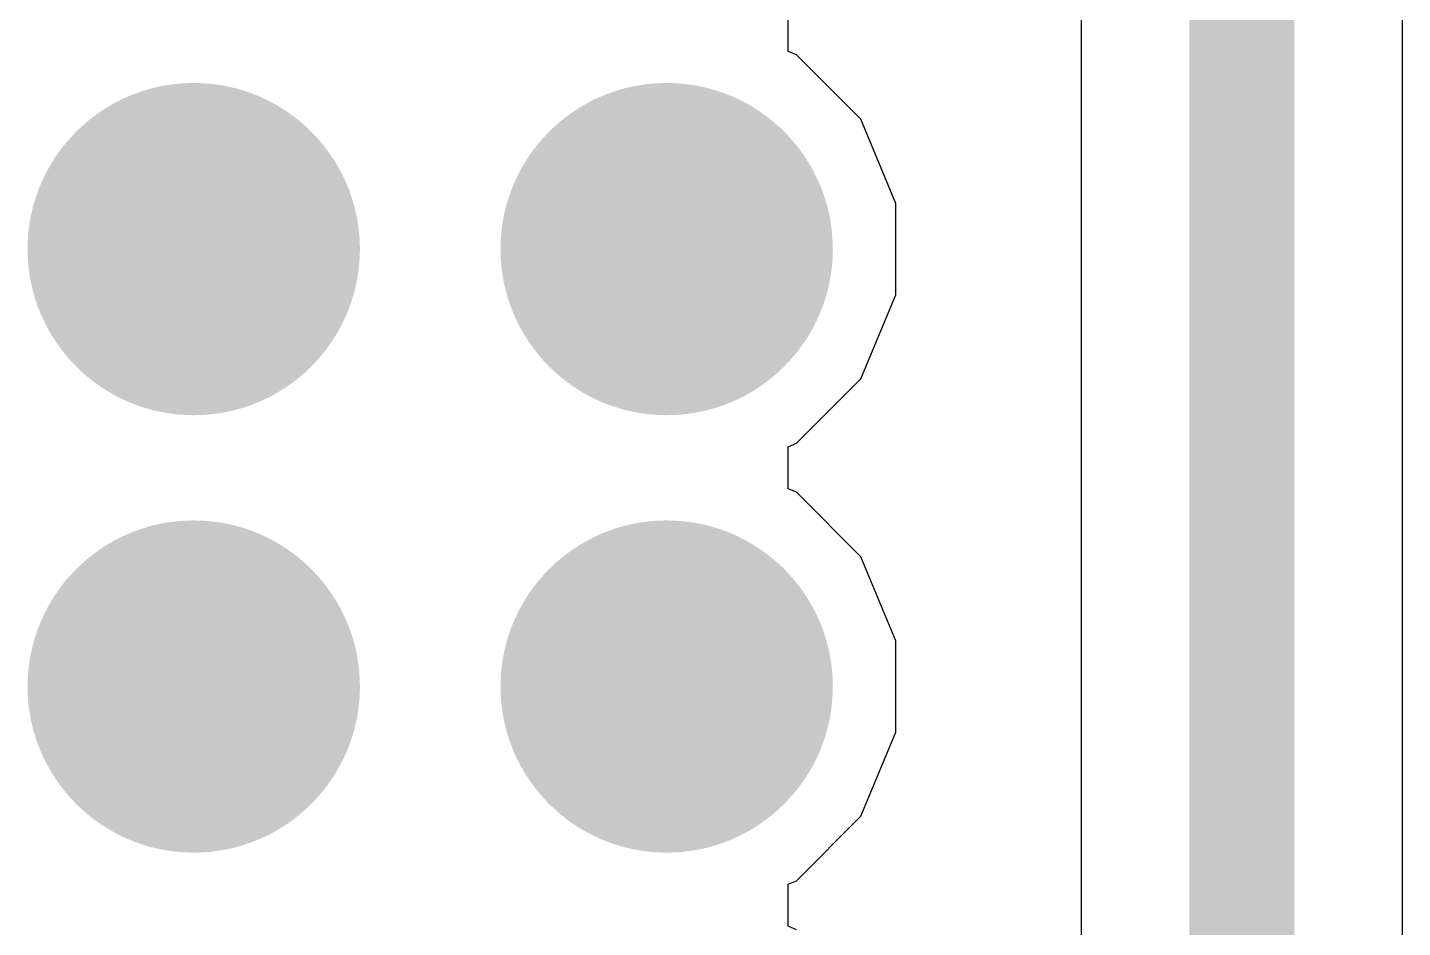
# Model space of a CAD drawing. Header units: inches. Extents: x -4 to 5258, y -4 to 5281.
# Drawn here: x 100.557 to 103.88, y 53.36 to 55.536 of the extents above; entities that cross this region are included whole.
import ezdxf

# ---------------------------------------------------------------- set-up
doc = ezdxf.new("R2010")
doc.units = ezdxf.units.IN
for name, color, linetype in [('Bottom Layer', 5, 'Continuous'), ('Bottom Solder', 6, 'Continuous'), ('Drill Drawing', 1, 'Continuous'), ('Layer 1', 16, 'Continuous'), ('Layer 2', 76, 'Continuous'), ('Top Layer', 1, 'Continuous'), ('Top Solder', 216, 'Continuous'), ('Via Holes', 16, 'Continuous')]:
    doc.layers.add(name, color=color, linetype=linetype)

msp = doc.modelspace()

# ---------------------------------------------------------------- hatches: boundary and pattern name
at = {"layer": 'Bottom Layer'}
h = msp.add_hatch(color=5, dxfattribs=at)
edge = h.paths.add_edge_path()
edge.add_arc((100.9589, 55.0004), 0.3, 0, 360)
h = msp.add_hatch(color=5, dxfattribs=at)
edge = h.paths.add_edge_path()
edge.add_arc((102.1019, 55.0004), 0.3, 0, 360)
h = msp.add_hatch(color=5, dxfattribs=at)
edge = h.paths.add_edge_path()
edge.add_arc((100.9589, 53.9428), 0.3, 0, 360)
h = msp.add_hatch(color=5, dxfattribs=at)
edge = h.paths.add_edge_path()
edge.add_arc((102.1019, 53.9428), 0.3, 0, 360)
at = {"layer": 'Bottom Solder'}
h = msp.add_hatch(color=6, dxfattribs=at)
edge = h.paths.add_edge_path()
edge.add_arc((100.9589, 55.0004), 0.4016, 0, 360)
h = msp.add_hatch(color=6, dxfattribs=at)
edge = h.paths.add_edge_path()
edge.add_arc((102.1019, 55.0004), 0.4016, 0, 360)
h = msp.add_hatch(color=6, dxfattribs=at)
edge = h.paths.add_edge_path()
edge.add_arc((100.9589, 53.9428), 0.4016, 0, 360)
h = msp.add_hatch(color=6, dxfattribs=at)
edge = h.paths.add_edge_path()
edge.add_arc((102.1019, 53.9428), 0.4016, 0, 360)
at = {"layer": 'Layer 1'}
h = msp.add_hatch(color=16, dxfattribs=at)
edge = h.paths.add_edge_path()
edge.add_arc((100.9589, 55.0004), 0.3, 0, 360)
h = msp.add_hatch(color=16, dxfattribs=at)
edge = h.paths.add_edge_path()
edge.add_arc((102.1019, 55.0004), 0.3, 0, 360)
h = msp.add_hatch(color=16, dxfattribs=at)
edge = h.paths.add_edge_path()
edge.add_arc((100.9589, 53.9428), 0.3, 0, 360)
h = msp.add_hatch(color=16, dxfattribs=at)
edge = h.paths.add_edge_path()
edge.add_arc((102.1019, 53.9428), 0.3, 0, 360)
at = {"layer": 'Layer 2'}
h = msp.add_hatch(color=76, dxfattribs=at)
edge = h.paths.add_edge_path()
edge.add_arc((100.9589, 55.0004), 0.3, 0, 360)
h = msp.add_hatch(color=76, dxfattribs=at)
edge = h.paths.add_edge_path()
edge.add_arc((102.1019, 55.0004), 0.3, 0, 360)
h = msp.add_hatch(color=76, dxfattribs=at)
edge = h.paths.add_edge_path()
edge.add_arc((100.9589, 53.9428), 0.3, 0, 360)
h = msp.add_hatch(color=76, dxfattribs=at)
edge = h.paths.add_edge_path()
edge.add_arc((102.1019, 53.9428), 0.3, 0, 360)
at = {"layer": 'Top Layer'}
h = msp.add_hatch(color=1, dxfattribs=at)
edge = h.paths.add_edge_path()
edge.add_arc((100.9589, 55.0004), 0.3, 0, 360)
h = msp.add_hatch(color=1, dxfattribs=at)
edge = h.paths.add_edge_path()
edge.add_arc((102.1019, 55.0004), 0.3, 0, 360)
h = msp.add_hatch(color=1, dxfattribs=at)
edge = h.paths.add_edge_path()
edge.add_arc((100.9589, 53.9428), 0.3, 0, 360)
h = msp.add_hatch(color=1, dxfattribs=at)
edge = h.paths.add_edge_path()
edge.add_arc((102.1019, 53.9428), 0.3, 0, 360)
at = {"layer": 'Top Solder'}
h = msp.add_hatch(color=216, dxfattribs=at)
edge = h.paths.add_edge_path()
edge.add_arc((100.9589, 55.0004), 0.4016, 0, 360)
h = msp.add_hatch(color=216, dxfattribs=at)
edge = h.paths.add_edge_path()
edge.add_arc((102.1019, 55.0004), 0.4016, 0, 360)
h = msp.add_hatch(color=216, dxfattribs=at)
edge = h.paths.add_edge_path()
edge.add_arc((100.9589, 53.9428), 0.4016, 0, 360)
h = msp.add_hatch(color=216, dxfattribs=at)
edge = h.paths.add_edge_path()
edge.add_arc((102.1019, 53.9428), 0.4016, 0, 360)
at = {"layer": 'Via Holes'}
h = msp.add_hatch(color=7, dxfattribs=at)
edge = h.paths.add_edge_path()
edge.add_arc((100.9589, 55.0004), 0.15, 0, 360)
h = msp.add_hatch(color=7, dxfattribs=at)
edge = h.paths.add_edge_path()
edge.add_arc((102.1019, 55.0004), 0.15, 0, 360)
h = msp.add_hatch(color=7, dxfattribs=at)
edge = h.paths.add_edge_path()
edge.add_arc((100.9589, 53.9428), 0.15, 0, 360)
h = msp.add_hatch(color=7, dxfattribs=at)
edge = h.paths.add_edge_path()
edge.add_arc((102.1019, 53.9428), 0.15, 0, 360)

# ---------------------------------------------------------------- linework, layer by layer
at = {"layer": 'Drill Drawing'}
for points in [[(100.8319, 55.1274, 0.0508, 0.0508, 0), (100.8319, 55.2544, 0.0508, 0.0508, 0)], [(100.8319, 55.2544, 0.0508, 0.0508, 0), (101.0859, 55.2544, 0.0508, 0.0508, 0)], [(101.0859, 55.1274, 0.0508, 0.0508, 0), (101.0859, 55.2544, 0.0508, 0.0508, 0)], [(101.9749, 55.1274, 0.0508, 0.0508, 0), (101.9749, 55.2544, 0.0508, 0.0508, 0)], [(101.9749, 55.2544, 0.0508, 0.0508, 0), (102.2289, 55.2544, 0.0508, 0.0508, 0)], [(102.2289, 55.1274, 0.0508, 0.0508, 0), (102.2289, 55.2544, 0.0508, 0.0508, 0)], [(100.8827, 55.0766, 0.0508, 0.0508, 0), (100.8827, 55.1528, 0.0508, 0.0508, 0)], [(100.8827, 55.1528, 0.0508, 0.0508, 0), (101.0351, 55.1528, 0.0508, 0.0508, 0)], [(101.0351, 55.0766, 0.0508, 0.0508, 0), (101.0351, 55.1528, 0.0508, 0.0508, 0)], [(102.0257, 55.0766, 0.0508, 0.0508, 0), (102.0257, 55.1528, 0.0508, 0.0508, 0)], [(102.0257, 55.1528, 0.0508, 0.0508, 0), (102.1781, 55.1528, 0.0508, 0.0508, 0)], [(102.1781, 55.0766, 0.0508, 0.0508, 0), (102.1781, 55.1528, 0.0508, 0.0508, 0)], [(100.7049, 54.8734, 0.0508, 0.0508, 0), (100.7049, 55.1274, 0.0508, 0.0508, 0)], [(100.7049, 55.1274, 0.0508, 0.0508, 0), (100.8319, 55.1274, 0.0508, 0.0508, 0)], [(101.0859, 55.1274, 0.0508, 0.0508, 0), (101.2129, 55.1274, 0.0508, 0.0508, 0)], [(101.2129, 54.8734, 0.0508, 0.0508, 0), (101.2129, 55.1274, 0.0508, 0.0508, 0)], [(101.8479, 54.8734, 0.0508, 0.0508, 0), (101.8479, 55.1274, 0.0508, 0.0508, 0)], [(101.8479, 55.1274, 0.0508, 0.0508, 0), (101.9749, 55.1274, 0.0508, 0.0508, 0)], [(102.2289, 55.1274, 0.0508, 0.0508, 0), (102.3559, 55.1274, 0.0508, 0.0508, 0)], [(102.3559, 54.8734, 0.0508, 0.0508, 0), (102.3559, 55.1274, 0.0508, 0.0508, 0)], [(100.8065, 54.9242, 0.0508, 0.0508, 0), (100.8065, 55.0766, 0.0508, 0.0508, 0)], [(100.8065, 55.0766, 0.0508, 0.0508, 0), (100.8827, 55.0766, 0.0508, 0.0508, 0)], [(101.0351, 55.0766, 0.0508, 0.0508, 0), (101.1113, 55.0766, 0.0508, 0.0508, 0)], [(101.1113, 54.9242, 0.0508, 0.0508, 0), (101.1113, 55.0766, 0.0508, 0.0508, 0)], [(101.9495, 54.9242, 0.0508, 0.0508, 0), (101.9495, 55.0766, 0.0508, 0.0508, 0)], [(101.9495, 55.0766, 0.0508, 0.0508, 0), (102.0257, 55.0766, 0.0508, 0.0508, 0)], [(102.1781, 55.0766, 0.0508, 0.0508, 0), (102.2543, 55.0766, 0.0508, 0.0508, 0)], [(102.2543, 54.9242, 0.0508, 0.0508, 0), (102.2543, 55.0766, 0.0508, 0.0508, 0)], [(100.8065, 54.9242, 0.0508, 0.0508, 0), (100.8827, 54.9242, 0.0508, 0.0508, 0)], [(100.8827, 54.848, 0.0508, 0.0508, 0), (100.8827, 54.9242, 0.0508, 0.0508, 0)], [(101.0351, 54.9242, 0.0508, 0.0508, 0), (101.1113, 54.9242, 0.0508, 0.0508, 0)], [(101.0351, 54.848, 0.0508, 0.0508, 0), (101.0351, 54.9242, 0.0508, 0.0508, 0)], [(101.9495, 54.9242, 0.0508, 0.0508, 0), (102.0257, 54.9242, 0.0508, 0.0508, 0)], [(102.0257, 54.848, 0.0508, 0.0508, 0), (102.0257, 54.9242, 0.0508, 0.0508, 0)], [(102.1781, 54.9242, 0.0508, 0.0508, 0), (102.2543, 54.9242, 0.0508, 0.0508, 0)], [(102.1781, 54.848, 0.0508, 0.0508, 0), (102.1781, 54.9242, 0.0508, 0.0508, 0)], [(100.7049, 54.8734, 0.0508, 0.0508, 0), (100.8319, 54.8734, 0.0508, 0.0508, 0)], [(100.8319, 54.7464, 0.0508, 0.0508, 0), (100.8319, 54.8734, 0.0508, 0.0508, 0)], [(101.0859, 54.8734, 0.0508, 0.0508, 0), (101.2129, 54.8734, 0.0508, 0.0508, 0)], [(101.0859, 54.7464, 0.0508, 0.0508, 0), (101.0859, 54.8734, 0.0508, 0.0508, 0)], [(101.8479, 54.8734, 0.0508, 0.0508, 0), (101.9749, 54.8734, 0.0508, 0.0508, 0)], [(101.9749, 54.7464, 0.0508, 0.0508, 0), (101.9749, 54.8734, 0.0508, 0.0508, 0)], [(102.2289, 54.8734, 0.0508, 0.0508, 0), (102.3559, 54.8734, 0.0508, 0.0508, 0)], [(102.2289, 54.7464, 0.0508, 0.0508, 0), (102.2289, 54.8734, 0.0508, 0.0508, 0)], [(100.8827, 54.848, 0.0508, 0.0508, 0), (101.0351, 54.848, 0.0508, 0.0508, 0)], [(102.0257, 54.848, 0.0508, 0.0508, 0), (102.1781, 54.848, 0.0508, 0.0508, 0)], [(100.8319, 54.7464, 0.0508, 0.0508, 0), (101.0859, 54.7464, 0.0508, 0.0508, 0)], [(101.9749, 54.7464, 0.0508, 0.0508, 0), (102.2289, 54.7464, 0.0508, 0.0508, 0)], [(100.8319, 54.0698, 0.0508, 0.0508, 0), (100.8319, 54.1968, 0.0508, 0.0508, 0)], [(100.8319, 54.1968, 0.0508, 0.0508, 0), (101.0859, 54.1968, 0.0508, 0.0508, 0)], [(101.0859, 54.0698, 0.0508, 0.0508, 0), (101.0859, 54.1968, 0.0508, 0.0508, 0)], [(101.9749, 54.0698, 0.0508, 0.0508, 0), (101.9749, 54.1968, 0.0508, 0.0508, 0)], [(101.9749, 54.1968, 0.0508, 0.0508, 0), (102.2289, 54.1968, 0.0508, 0.0508, 0)], [(102.2289, 54.0698, 0.0508, 0.0508, 0), (102.2289, 54.1968, 0.0508, 0.0508, 0)], [(100.8827, 54.019, 0.0508, 0.0508, 0), (100.8827, 54.0952, 0.0508, 0.0508, 0)], [(100.8827, 54.0952, 0.0508, 0.0508, 0), (101.0351, 54.0952, 0.0508, 0.0508, 0)], [(101.0351, 54.019, 0.0508, 0.0508, 0), (101.0351, 54.0952, 0.0508, 0.0508, 0)], [(102.0257, 54.019, 0.0508, 0.0508, 0), (102.0257, 54.0952, 0.0508, 0.0508, 0)], [(102.0257, 54.0952, 0.0508, 0.0508, 0), (102.1781, 54.0952, 0.0508, 0.0508, 0)], [(102.1781, 54.019, 0.0508, 0.0508, 0), (102.1781, 54.0952, 0.0508, 0.0508, 0)], [(100.7049, 53.8158, 0.0508, 0.0508, 0), (100.7049, 54.0698, 0.0508, 0.0508, 0)], [(100.7049, 54.0698, 0.0508, 0.0508, 0), (100.8319, 54.0698, 0.0508, 0.0508, 0)], [(101.0859, 54.0698, 0.0508, 0.0508, 0), (101.2129, 54.0698, 0.0508, 0.0508, 0)], [(101.2129, 53.8158, 0.0508, 0.0508, 0), (101.2129, 54.0698, 0.0508, 0.0508, 0)], [(101.8479, 53.8158, 0.0508, 0.0508, 0), (101.8479, 54.0698, 0.0508, 0.0508, 0)], [(101.8479, 54.0698, 0.0508, 0.0508, 0), (101.9749, 54.0698, 0.0508, 0.0508, 0)], [(102.2289, 54.0698, 0.0508, 0.0508, 0), (102.3559, 54.0698, 0.0508, 0.0508, 0)], [(102.3559, 53.8158, 0.0508, 0.0508, 0), (102.3559, 54.0698, 0.0508, 0.0508, 0)], [(100.8065, 53.8666, 0.0508, 0.0508, 0), (100.8065, 54.019, 0.0508, 0.0508, 0)], [(100.8065, 54.019, 0.0508, 0.0508, 0), (100.8827, 54.019, 0.0508, 0.0508, 0)], [(101.0351, 54.019, 0.0508, 0.0508, 0), (101.1113, 54.019, 0.0508, 0.0508, 0)], [(101.1113, 53.8666, 0.0508, 0.0508, 0), (101.1113, 54.019, 0.0508, 0.0508, 0)], [(101.9495, 53.8666, 0.0508, 0.0508, 0), (101.9495, 54.019, 0.0508, 0.0508, 0)], [(101.9495, 54.019, 0.0508, 0.0508, 0), (102.0257, 54.019, 0.0508, 0.0508, 0)], [(102.1781, 54.019, 0.0508, 0.0508, 0), (102.2543, 54.019, 0.0508, 0.0508, 0)], [(102.2543, 53.8666, 0.0508, 0.0508, 0), (102.2543, 54.019, 0.0508, 0.0508, 0)], [(100.8065, 53.8666, 0.0508, 0.0508, 0), (100.8827, 53.8666, 0.0508, 0.0508, 0)], [(100.8827, 53.7904, 0.0508, 0.0508, 0), (100.8827, 53.8666, 0.0508, 0.0508, 0)], [(101.0351, 53.8666, 0.0508, 0.0508, 0), (101.1113, 53.8666, 0.0508, 0.0508, 0)], [(101.0351, 53.7904, 0.0508, 0.0508, 0), (101.0351, 53.8666, 0.0508, 0.0508, 0)], [(101.9495, 53.8666, 0.0508, 0.0508, 0), (102.0257, 53.8666, 0.0508, 0.0508, 0)], [(102.0257, 53.7904, 0.0508, 0.0508, 0), (102.0257, 53.8666, 0.0508, 0.0508, 0)], [(102.1781, 53.8666, 0.0508, 0.0508, 0), (102.2543, 53.8666, 0.0508, 0.0508, 0)], [(102.1781, 53.7904, 0.0508, 0.0508, 0), (102.1781, 53.8666, 0.0508, 0.0508, 0)], [(100.7049, 53.8158, 0.0508, 0.0508, 0), (100.8319, 53.8158, 0.0508, 0.0508, 0)], [(100.8319, 53.6888, 0.0508, 0.0508, 0), (100.8319, 53.8158, 0.0508, 0.0508, 0)], [(101.0859, 53.8158, 0.0508, 0.0508, 0), (101.2129, 53.8158, 0.0508, 0.0508, 0)], [(101.0859, 53.6888, 0.0508, 0.0508, 0), (101.0859, 53.8158, 0.0508, 0.0508, 0)], [(101.8479, 53.8158, 0.0508, 0.0508, 0), (101.9749, 53.8158, 0.0508, 0.0508, 0)], [(101.9749, 53.6888, 0.0508, 0.0508, 0), (101.9749, 53.8158, 0.0508, 0.0508, 0)], [(102.2289, 53.8158, 0.0508, 0.0508, 0), (102.3559, 53.8158, 0.0508, 0.0508, 0)], [(102.2289, 53.6888, 0.0508, 0.0508, 0), (102.2289, 53.8158, 0.0508, 0.0508, 0)], [(100.8827, 53.7904, 0.0508, 0.0508, 0), (101.0351, 53.7904, 0.0508, 0.0508, 0)], [(102.0257, 53.7904, 0.0508, 0.0508, 0), (102.1781, 53.7904, 0.0508, 0.0508, 0)], [(100.8319, 53.6888, 0.0508, 0.0508, 0), (101.0859, 53.6888, 0.0508, 0.0508, 0)], [(101.9749, 53.6888, 0.0508, 0.0508, 0), (102.2289, 53.6888, 0.0508, 0.0508, 0)]]:
    msp.add_lwpolyline(points, format="xyseb", dxfattribs=at)
for points in [[(100.8192, 55.2544, 0.0254, 0.0254, 1), (100.8446, 55.2544, 0.0254, 0.0254, 1)], [(100.8192, 55.2544, 0.0254, 0.0254, 1), (100.8446, 55.2544, 0.0254, 0.0254, 1)], [(101.0732, 55.2544, 0.0254, 0.0254, 1), (101.0986, 55.2544, 0.0254, 0.0254, 1)], [(101.0732, 55.2544, 0.0254, 0.0254, 1), (101.0986, 55.2544, 0.0254, 0.0254, 1)], [(101.9622, 55.2544, 0.0254, 0.0254, 1), (101.9876, 55.2544, 0.0254, 0.0254, 1)], [(101.9622, 55.2544, 0.0254, 0.0254, 1), (101.9876, 55.2544, 0.0254, 0.0254, 1)], [(102.2162, 55.2544, 0.0254, 0.0254, 1), (102.2416, 55.2544, 0.0254, 0.0254, 1)], [(102.2162, 55.2544, 0.0254, 0.0254, 1), (102.2416, 55.2544, 0.0254, 0.0254, 1)], [(100.87, 55.1528, 0.0254, 0.0254, 1), (100.8954, 55.1528, 0.0254, 0.0254, 1)], [(100.87, 55.1528, 0.0254, 0.0254, 1), (100.8954, 55.1528, 0.0254, 0.0254, 1)], [(101.0224, 55.1528, 0.0254, 0.0254, 1), (101.0478, 55.1528, 0.0254, 0.0254, 1)], [(101.0224, 55.1528, 0.0254, 0.0254, 1), (101.0478, 55.1528, 0.0254, 0.0254, 1)], [(102.013, 55.1528, 0.0254, 0.0254, 1), (102.0384, 55.1528, 0.0254, 0.0254, 1)], [(102.013, 55.1528, 0.0254, 0.0254, 1), (102.0384, 55.1528, 0.0254, 0.0254, 1)], [(102.1654, 55.1528, 0.0254, 0.0254, 1), (102.1908, 55.1528, 0.0254, 0.0254, 1)], [(102.1654, 55.1528, 0.0254, 0.0254, 1), (102.1908, 55.1528, 0.0254, 0.0254, 1)], [(100.6922, 55.1274, 0.0254, 0.0254, 1), (100.7176, 55.1274, 0.0254, 0.0254, 1)], [(100.6922, 55.1274, 0.0254, 0.0254, 1), (100.7176, 55.1274, 0.0254, 0.0254, 1)], [(100.8192, 55.1274, 0.0254, 0.0254, 1), (100.8446, 55.1274, 0.0254, 0.0254, 1)], [(100.8192, 55.1274, 0.0254, 0.0254, 1), (100.8446, 55.1274, 0.0254, 0.0254, 1)], [(101.0732, 55.1274, 0.0254, 0.0254, 1), (101.0986, 55.1274, 0.0254, 0.0254, 1)], [(101.0732, 55.1274, 0.0254, 0.0254, 1), (101.0986, 55.1274, 0.0254, 0.0254, 1)], [(101.2002, 55.1274, 0.0254, 0.0254, 1), (101.2256, 55.1274, 0.0254, 0.0254, 1)], [(101.2002, 55.1274, 0.0254, 0.0254, 1), (101.2256, 55.1274, 0.0254, 0.0254, 1)], [(101.8352, 55.1274, 0.0254, 0.0254, 1), (101.8606, 55.1274, 0.0254, 0.0254, 1)], [(101.8352, 55.1274, 0.0254, 0.0254, 1), (101.8606, 55.1274, 0.0254, 0.0254, 1)], [(101.9622, 55.1274, 0.0254, 0.0254, 1), (101.9876, 55.1274, 0.0254, 0.0254, 1)], [(101.9622, 55.1274, 0.0254, 0.0254, 1), (101.9876, 55.1274, 0.0254, 0.0254, 1)], [(102.2162, 55.1274, 0.0254, 0.0254, 1), (102.2416, 55.1274, 0.0254, 0.0254, 1)], [(102.2162, 55.1274, 0.0254, 0.0254, 1), (102.2416, 55.1274, 0.0254, 0.0254, 1)], [(102.3432, 55.1274, 0.0254, 0.0254, 1), (102.3686, 55.1274, 0.0254, 0.0254, 1)], [(102.3432, 55.1274, 0.0254, 0.0254, 1), (102.3686, 55.1274, 0.0254, 0.0254, 1)], [(100.7938, 55.0766, 0.0254, 0.0254, 1), (100.8192, 55.0766, 0.0254, 0.0254, 1)], [(100.7938, 55.0766, 0.0254, 0.0254, 1), (100.8192, 55.0766, 0.0254, 0.0254, 1)], [(100.87, 55.0766, 0.0254, 0.0254, 1), (100.8954, 55.0766, 0.0254, 0.0254, 1)], [(100.87, 55.0766, 0.0254, 0.0254, 1), (100.8954, 55.0766, 0.0254, 0.0254, 1)], [(101.0224, 55.0766, 0.0254, 0.0254, 1), (101.0478, 55.0766, 0.0254, 0.0254, 1)], [(101.0224, 55.0766, 0.0254, 0.0254, 1), (101.0478, 55.0766, 0.0254, 0.0254, 1)], [(101.0986, 55.0766, 0.0254, 0.0254, 1), (101.124, 55.0766, 0.0254, 0.0254, 1)], [(101.0986, 55.0766, 0.0254, 0.0254, 1), (101.124, 55.0766, 0.0254, 0.0254, 1)], [(101.9368, 55.0766, 0.0254, 0.0254, 1), (101.9622, 55.0766, 0.0254, 0.0254, 1)], [(101.9368, 55.0766, 0.0254, 0.0254, 1), (101.9622, 55.0766, 0.0254, 0.0254, 1)], [(102.013, 55.0766, 0.0254, 0.0254, 1), (102.0384, 55.0766, 0.0254, 0.0254, 1)], [(102.013, 55.0766, 0.0254, 0.0254, 1), (102.0384, 55.0766, 0.0254, 0.0254, 1)], [(102.1654, 55.0766, 0.0254, 0.0254, 1), (102.1908, 55.0766, 0.0254, 0.0254, 1)], [(102.1654, 55.0766, 0.0254, 0.0254, 1), (102.1908, 55.0766, 0.0254, 0.0254, 1)], [(102.2416, 55.0766, 0.0254, 0.0254, 1), (102.267, 55.0766, 0.0254, 0.0254, 1)], [(102.2416, 55.0766, 0.0254, 0.0254, 1), (102.267, 55.0766, 0.0254, 0.0254, 1)], [(100.7938, 54.9242, 0.0254, 0.0254, 1), (100.8192, 54.9242, 0.0254, 0.0254, 1)], [(100.7938, 54.9242, 0.0254, 0.0254, 1), (100.8192, 54.9242, 0.0254, 0.0254, 1)], [(100.87, 54.9242, 0.0254, 0.0254, 1), (100.8954, 54.9242, 0.0254, 0.0254, 1)], [(100.87, 54.9242, 0.0254, 0.0254, 1), (100.8954, 54.9242, 0.0254, 0.0254, 1)], [(101.0224, 54.9242, 0.0254, 0.0254, 1), (101.0478, 54.9242, 0.0254, 0.0254, 1)], [(101.0224, 54.9242, 0.0254, 0.0254, 1), (101.0478, 54.9242, 0.0254, 0.0254, 1)], [(101.0986, 54.9242, 0.0254, 0.0254, 1), (101.124, 54.9242, 0.0254, 0.0254, 1)], [(101.0986, 54.9242, 0.0254, 0.0254, 1), (101.124, 54.9242, 0.0254, 0.0254, 1)], [(101.9368, 54.9242, 0.0254, 0.0254, 1), (101.9622, 54.9242, 0.0254, 0.0254, 1)], [(101.9368, 54.9242, 0.0254, 0.0254, 1), (101.9622, 54.9242, 0.0254, 0.0254, 1)], [(102.013, 54.9242, 0.0254, 0.0254, 1), (102.0384, 54.9242, 0.0254, 0.0254, 1)], [(102.013, 54.9242, 0.0254, 0.0254, 1), (102.0384, 54.9242, 0.0254, 0.0254, 1)], [(102.1654, 54.9242, 0.0254, 0.0254, 1), (102.1908, 54.9242, 0.0254, 0.0254, 1)], [(102.1654, 54.9242, 0.0254, 0.0254, 1), (102.1908, 54.9242, 0.0254, 0.0254, 1)], [(102.2416, 54.9242, 0.0254, 0.0254, 1), (102.267, 54.9242, 0.0254, 0.0254, 1)], [(102.2416, 54.9242, 0.0254, 0.0254, 1), (102.267, 54.9242, 0.0254, 0.0254, 1)], [(100.6922, 54.8734, 0.0254, 0.0254, 1), (100.7176, 54.8734, 0.0254, 0.0254, 1)], [(100.6922, 54.8734, 0.0254, 0.0254, 1), (100.7176, 54.8734, 0.0254, 0.0254, 1)], [(100.8192, 54.8734, 0.0254, 0.0254, 1), (100.8446, 54.8734, 0.0254, 0.0254, 1)], [(100.8192, 54.8734, 0.0254, 0.0254, 1), (100.8446, 54.8734, 0.0254, 0.0254, 1)], [(101.0732, 54.8734, 0.0254, 0.0254, 1), (101.0986, 54.8734, 0.0254, 0.0254, 1)], [(101.0732, 54.8734, 0.0254, 0.0254, 1), (101.0986, 54.8734, 0.0254, 0.0254, 1)], [(101.2002, 54.8734, 0.0254, 0.0254, 1), (101.2256, 54.8734, 0.0254, 0.0254, 1)], [(101.2002, 54.8734, 0.0254, 0.0254, 1), (101.2256, 54.8734, 0.0254, 0.0254, 1)], [(101.8352, 54.8734, 0.0254, 0.0254, 1), (101.8606, 54.8734, 0.0254, 0.0254, 1)], [(101.8352, 54.8734, 0.0254, 0.0254, 1), (101.8606, 54.8734, 0.0254, 0.0254, 1)], [(101.9622, 54.8734, 0.0254, 0.0254, 1), (101.9876, 54.8734, 0.0254, 0.0254, 1)], [(101.9622, 54.8734, 0.0254, 0.0254, 1), (101.9876, 54.8734, 0.0254, 0.0254, 1)], [(102.2162, 54.8734, 0.0254, 0.0254, 1), (102.2416, 54.8734, 0.0254, 0.0254, 1)], [(102.2162, 54.8734, 0.0254, 0.0254, 1), (102.2416, 54.8734, 0.0254, 0.0254, 1)], [(102.3432, 54.8734, 0.0254, 0.0254, 1), (102.3686, 54.8734, 0.0254, 0.0254, 1)], [(102.3432, 54.8734, 0.0254, 0.0254, 1), (102.3686, 54.8734, 0.0254, 0.0254, 1)], [(100.87, 54.848, 0.0254, 0.0254, 1), (100.8954, 54.848, 0.0254, 0.0254, 1)], [(100.87, 54.848, 0.0254, 0.0254, 1), (100.8954, 54.848, 0.0254, 0.0254, 1)], [(101.0224, 54.848, 0.0254, 0.0254, 1), (101.0478, 54.848, 0.0254, 0.0254, 1)], [(101.0224, 54.848, 0.0254, 0.0254, 1), (101.0478, 54.848, 0.0254, 0.0254, 1)], [(102.013, 54.848, 0.0254, 0.0254, 1), (102.0384, 54.848, 0.0254, 0.0254, 1)], [(102.013, 54.848, 0.0254, 0.0254, 1), (102.0384, 54.848, 0.0254, 0.0254, 1)], [(102.1654, 54.848, 0.0254, 0.0254, 1), (102.1908, 54.848, 0.0254, 0.0254, 1)], [(102.1654, 54.848, 0.0254, 0.0254, 1), (102.1908, 54.848, 0.0254, 0.0254, 1)], [(100.8192, 54.7464, 0.0254, 0.0254, 1), (100.8446, 54.7464, 0.0254, 0.0254, 1)], [(100.8192, 54.7464, 0.0254, 0.0254, 1), (100.8446, 54.7464, 0.0254, 0.0254, 1)], [(101.0732, 54.7464, 0.0254, 0.0254, 1), (101.0986, 54.7464, 0.0254, 0.0254, 1)], [(101.0732, 54.7464, 0.0254, 0.0254, 1), (101.0986, 54.7464, 0.0254, 0.0254, 1)], [(101.9622, 54.7464, 0.0254, 0.0254, 1), (101.9876, 54.7464, 0.0254, 0.0254, 1)], [(101.9622, 54.7464, 0.0254, 0.0254, 1), (101.9876, 54.7464, 0.0254, 0.0254, 1)], [(102.2162, 54.7464, 0.0254, 0.0254, 1), (102.2416, 54.7464, 0.0254, 0.0254, 1)], [(102.2162, 54.7464, 0.0254, 0.0254, 1), (102.2416, 54.7464, 0.0254, 0.0254, 1)], [(100.8192, 54.1968, 0.0254, 0.0254, 1), (100.8446, 54.1968, 0.0254, 0.0254, 1)], [(100.8192, 54.1968, 0.0254, 0.0254, 1), (100.8446, 54.1968, 0.0254, 0.0254, 1)], [(101.0732, 54.1968, 0.0254, 0.0254, 1), (101.0986, 54.1968, 0.0254, 0.0254, 1)], [(101.0732, 54.1968, 0.0254, 0.0254, 1), (101.0986, 54.1968, 0.0254, 0.0254, 1)], [(101.9622, 54.1968, 0.0254, 0.0254, 1), (101.9876, 54.1968, 0.0254, 0.0254, 1)], [(101.9622, 54.1968, 0.0254, 0.0254, 1), (101.9876, 54.1968, 0.0254, 0.0254, 1)], [(102.2162, 54.1968, 0.0254, 0.0254, 1), (102.2416, 54.1968, 0.0254, 0.0254, 1)], [(102.2162, 54.1968, 0.0254, 0.0254, 1), (102.2416, 54.1968, 0.0254, 0.0254, 1)], [(100.87, 54.0952, 0.0254, 0.0254, 1), (100.8954, 54.0952, 0.0254, 0.0254, 1)], [(100.87, 54.0952, 0.0254, 0.0254, 1), (100.8954, 54.0952, 0.0254, 0.0254, 1)], [(101.0224, 54.0952, 0.0254, 0.0254, 1), (101.0478, 54.0952, 0.0254, 0.0254, 1)], [(101.0224, 54.0952, 0.0254, 0.0254, 1), (101.0478, 54.0952, 0.0254, 0.0254, 1)], [(102.013, 54.0952, 0.0254, 0.0254, 1), (102.0384, 54.0952, 0.0254, 0.0254, 1)], [(102.013, 54.0952, 0.0254, 0.0254, 1), (102.0384, 54.0952, 0.0254, 0.0254, 1)], [(102.1654, 54.0952, 0.0254, 0.0254, 1), (102.1908, 54.0952, 0.0254, 0.0254, 1)], [(102.1654, 54.0952, 0.0254, 0.0254, 1), (102.1908, 54.0952, 0.0254, 0.0254, 1)], [(100.6922, 54.0698, 0.0254, 0.0254, 1), (100.7176, 54.0698, 0.0254, 0.0254, 1)], [(100.6922, 54.0698, 0.0254, 0.0254, 1), (100.7176, 54.0698, 0.0254, 0.0254, 1)], [(100.8192, 54.0698, 0.0254, 0.0254, 1), (100.8446, 54.0698, 0.0254, 0.0254, 1)], [(100.8192, 54.0698, 0.0254, 0.0254, 1), (100.8446, 54.0698, 0.0254, 0.0254, 1)], [(101.0732, 54.0698, 0.0254, 0.0254, 1), (101.0986, 54.0698, 0.0254, 0.0254, 1)], [(101.0732, 54.0698, 0.0254, 0.0254, 1), (101.0986, 54.0698, 0.0254, 0.0254, 1)], [(101.2002, 54.0698, 0.0254, 0.0254, 1), (101.2256, 54.0698, 0.0254, 0.0254, 1)], [(101.2002, 54.0698, 0.0254, 0.0254, 1), (101.2256, 54.0698, 0.0254, 0.0254, 1)], [(101.8352, 54.0698, 0.0254, 0.0254, 1), (101.8606, 54.0698, 0.0254, 0.0254, 1)], [(101.8352, 54.0698, 0.0254, 0.0254, 1), (101.8606, 54.0698, 0.0254, 0.0254, 1)], [(101.9622, 54.0698, 0.0254, 0.0254, 1), (101.9876, 54.0698, 0.0254, 0.0254, 1)], [(101.9622, 54.0698, 0.0254, 0.0254, 1), (101.9876, 54.0698, 0.0254, 0.0254, 1)], [(102.2162, 54.0698, 0.0254, 0.0254, 1), (102.2416, 54.0698, 0.0254, 0.0254, 1)], [(102.2162, 54.0698, 0.0254, 0.0254, 1), (102.2416, 54.0698, 0.0254, 0.0254, 1)], [(102.3432, 54.0698, 0.0254, 0.0254, 1), (102.3686, 54.0698, 0.0254, 0.0254, 1)], [(102.3432, 54.0698, 0.0254, 0.0254, 1), (102.3686, 54.0698, 0.0254, 0.0254, 1)], [(100.7938, 54.019, 0.0254, 0.0254, 1), (100.8192, 54.019, 0.0254, 0.0254, 1)], [(100.7938, 54.019, 0.0254, 0.0254, 1), (100.8192, 54.019, 0.0254, 0.0254, 1)], [(100.87, 54.019, 0.0254, 0.0254, 1), (100.8954, 54.019, 0.0254, 0.0254, 1)], [(100.87, 54.019, 0.0254, 0.0254, 1), (100.8954, 54.019, 0.0254, 0.0254, 1)], [(101.0224, 54.019, 0.0254, 0.0254, 1), (101.0478, 54.019, 0.0254, 0.0254, 1)], [(101.0224, 54.019, 0.0254, 0.0254, 1), (101.0478, 54.019, 0.0254, 0.0254, 1)], [(101.0986, 54.019, 0.0254, 0.0254, 1), (101.124, 54.019, 0.0254, 0.0254, 1)], [(101.0986, 54.019, 0.0254, 0.0254, 1), (101.124, 54.019, 0.0254, 0.0254, 1)], [(101.9368, 54.019, 0.0254, 0.0254, 1), (101.9622, 54.019, 0.0254, 0.0254, 1)], [(101.9368, 54.019, 0.0254, 0.0254, 1), (101.9622, 54.019, 0.0254, 0.0254, 1)], [(102.013, 54.019, 0.0254, 0.0254, 1), (102.0384, 54.019, 0.0254, 0.0254, 1)], [(102.013, 54.019, 0.0254, 0.0254, 1), (102.0384, 54.019, 0.0254, 0.0254, 1)], [(102.1654, 54.019, 0.0254, 0.0254, 1), (102.1908, 54.019, 0.0254, 0.0254, 1)], [(102.1654, 54.019, 0.0254, 0.0254, 1), (102.1908, 54.019, 0.0254, 0.0254, 1)], [(102.2416, 54.019, 0.0254, 0.0254, 1), (102.267, 54.019, 0.0254, 0.0254, 1)], [(102.2416, 54.019, 0.0254, 0.0254, 1), (102.267, 54.019, 0.0254, 0.0254, 1)], [(100.7938, 53.8666, 0.0254, 0.0254, 1), (100.8192, 53.8666, 0.0254, 0.0254, 1)], [(100.7938, 53.8666, 0.0254, 0.0254, 1), (100.8192, 53.8666, 0.0254, 0.0254, 1)], [(100.87, 53.8666, 0.0254, 0.0254, 1), (100.8954, 53.8666, 0.0254, 0.0254, 1)], [(100.87, 53.8666, 0.0254, 0.0254, 1), (100.8954, 53.8666, 0.0254, 0.0254, 1)], [(101.0224, 53.8666, 0.0254, 0.0254, 1), (101.0478, 53.8666, 0.0254, 0.0254, 1)], [(101.0224, 53.8666, 0.0254, 0.0254, 1), (101.0478, 53.8666, 0.0254, 0.0254, 1)], [(101.0986, 53.8666, 0.0254, 0.0254, 1), (101.124, 53.8666, 0.0254, 0.0254, 1)], [(101.0986, 53.8666, 0.0254, 0.0254, 1), (101.124, 53.8666, 0.0254, 0.0254, 1)], [(101.9368, 53.8666, 0.0254, 0.0254, 1), (101.9622, 53.8666, 0.0254, 0.0254, 1)], [(101.9368, 53.8666, 0.0254, 0.0254, 1), (101.9622, 53.8666, 0.0254, 0.0254, 1)], [(102.013, 53.8666, 0.0254, 0.0254, 1), (102.0384, 53.8666, 0.0254, 0.0254, 1)], [(102.013, 53.8666, 0.0254, 0.0254, 1), (102.0384, 53.8666, 0.0254, 0.0254, 1)], [(102.1654, 53.8666, 0.0254, 0.0254, 1), (102.1908, 53.8666, 0.0254, 0.0254, 1)], [(102.1654, 53.8666, 0.0254, 0.0254, 1), (102.1908, 53.8666, 0.0254, 0.0254, 1)], [(102.2416, 53.8666, 0.0254, 0.0254, 1), (102.267, 53.8666, 0.0254, 0.0254, 1)], [(102.2416, 53.8666, 0.0254, 0.0254, 1), (102.267, 53.8666, 0.0254, 0.0254, 1)], [(100.6922, 53.8158, 0.0254, 0.0254, 1), (100.7176, 53.8158, 0.0254, 0.0254, 1)], [(100.6922, 53.8158, 0.0254, 0.0254, 1), (100.7176, 53.8158, 0.0254, 0.0254, 1)], [(100.8192, 53.8158, 0.0254, 0.0254, 1), (100.8446, 53.8158, 0.0254, 0.0254, 1)], [(100.8192, 53.8158, 0.0254, 0.0254, 1), (100.8446, 53.8158, 0.0254, 0.0254, 1)], [(101.0732, 53.8158, 0.0254, 0.0254, 1), (101.0986, 53.8158, 0.0254, 0.0254, 1)], [(101.0732, 53.8158, 0.0254, 0.0254, 1), (101.0986, 53.8158, 0.0254, 0.0254, 1)], [(101.2002, 53.8158, 0.0254, 0.0254, 1), (101.2256, 53.8158, 0.0254, 0.0254, 1)], [(101.2002, 53.8158, 0.0254, 0.0254, 1), (101.2256, 53.8158, 0.0254, 0.0254, 1)], [(101.8352, 53.8158, 0.0254, 0.0254, 1), (101.8606, 53.8158, 0.0254, 0.0254, 1)], [(101.8352, 53.8158, 0.0254, 0.0254, 1), (101.8606, 53.8158, 0.0254, 0.0254, 1)], [(101.9622, 53.8158, 0.0254, 0.0254, 1), (101.9876, 53.8158, 0.0254, 0.0254, 1)], [(101.9622, 53.8158, 0.0254, 0.0254, 1), (101.9876, 53.8158, 0.0254, 0.0254, 1)], [(102.2162, 53.8158, 0.0254, 0.0254, 1), (102.2416, 53.8158, 0.0254, 0.0254, 1)], [(102.2162, 53.8158, 0.0254, 0.0254, 1), (102.2416, 53.8158, 0.0254, 0.0254, 1)], [(102.3432, 53.8158, 0.0254, 0.0254, 1), (102.3686, 53.8158, 0.0254, 0.0254, 1)], [(102.3432, 53.8158, 0.0254, 0.0254, 1), (102.3686, 53.8158, 0.0254, 0.0254, 1)], [(100.87, 53.7904, 0.0254, 0.0254, 1), (100.8954, 53.7904, 0.0254, 0.0254, 1)], [(100.87, 53.7904, 0.0254, 0.0254, 1), (100.8954, 53.7904, 0.0254, 0.0254, 1)], [(101.0224, 53.7904, 0.0254, 0.0254, 1), (101.0478, 53.7904, 0.0254, 0.0254, 1)], [(101.0224, 53.7904, 0.0254, 0.0254, 1), (101.0478, 53.7904, 0.0254, 0.0254, 1)], [(102.013, 53.7904, 0.0254, 0.0254, 1), (102.0384, 53.7904, 0.0254, 0.0254, 1)], [(102.013, 53.7904, 0.0254, 0.0254, 1), (102.0384, 53.7904, 0.0254, 0.0254, 1)], [(102.1654, 53.7904, 0.0254, 0.0254, 1), (102.1908, 53.7904, 0.0254, 0.0254, 1)], [(102.1654, 53.7904, 0.0254, 0.0254, 1), (102.1908, 53.7904, 0.0254, 0.0254, 1)], [(100.8192, 53.6888, 0.0254, 0.0254, 1), (100.8446, 53.6888, 0.0254, 0.0254, 1)], [(100.8192, 53.6888, 0.0254, 0.0254, 1), (100.8446, 53.6888, 0.0254, 0.0254, 1)], [(101.0732, 53.6888, 0.0254, 0.0254, 1), (101.0986, 53.6888, 0.0254, 0.0254, 1)], [(101.0732, 53.6888, 0.0254, 0.0254, 1), (101.0986, 53.6888, 0.0254, 0.0254, 1)], [(101.9622, 53.6888, 0.0254, 0.0254, 1), (101.9876, 53.6888, 0.0254, 0.0254, 1)], [(101.9622, 53.6888, 0.0254, 0.0254, 1), (101.9876, 53.6888, 0.0254, 0.0254, 1)], [(102.2162, 53.6888, 0.0254, 0.0254, 1), (102.2416, 53.6888, 0.0254, 0.0254, 1)], [(102.2162, 53.6888, 0.0254, 0.0254, 1), (102.2416, 53.6888, 0.0254, 0.0254, 1)]]:
    msp.add_lwpolyline(points, format="xyseb", close=True, dxfattribs=at)
at = {"layer": 'Layer 2'}
for p, q in [((103.1033, 64.0626), (103.1033, 43.9612)), ((103.8802, 43.8003), (103.8802, 64.0626)), ((102.3954, 55.4785), (102.3954, 55.5801)), ((102.4157, 55.4701), (102.3954, 55.4785)), ((102.5715, 55.3143), (102.4157, 55.4701)), ((102.6559, 55.1106), (102.5715, 55.3143)), ((102.6559, 54.8902), (102.6559, 55.1106)), ((102.5715, 54.6866), (102.6559, 54.8902)), ((102.4157, 54.5308), (102.5715, 54.6866)), ((102.3954, 54.5224), (102.4157, 54.5308)), ((102.3954, 54.4208), (102.3954, 54.5224)), ((102.4157, 54.4124), (102.3954, 54.4208)), ((102.5715, 54.2566), (102.4157, 54.4124)), ((102.6559, 54.053), (102.5715, 54.2566)), ((102.6559, 53.8326), (102.6559, 54.053)), ((102.5715, 53.629), (102.6559, 53.8326)), ((102.4157, 53.4731), (102.5715, 53.629)), ((102.3954, 53.4647), (102.4157, 53.4731)), ((102.3954, 53.3631), (102.3954, 53.4647)), ((102.4157, 53.3547), (102.3954, 53.3631))]:
    msp.add_line(p, q, dxfattribs=at)
msp.add_lwpolyline([(103.4917, 43.8003, 0.254, 0.254, 0), (103.4917, 64.4576, 0.254, 0.254, 0)], format="xyseb", dxfattribs=at)

doc.saveas('drawing.dxf')
